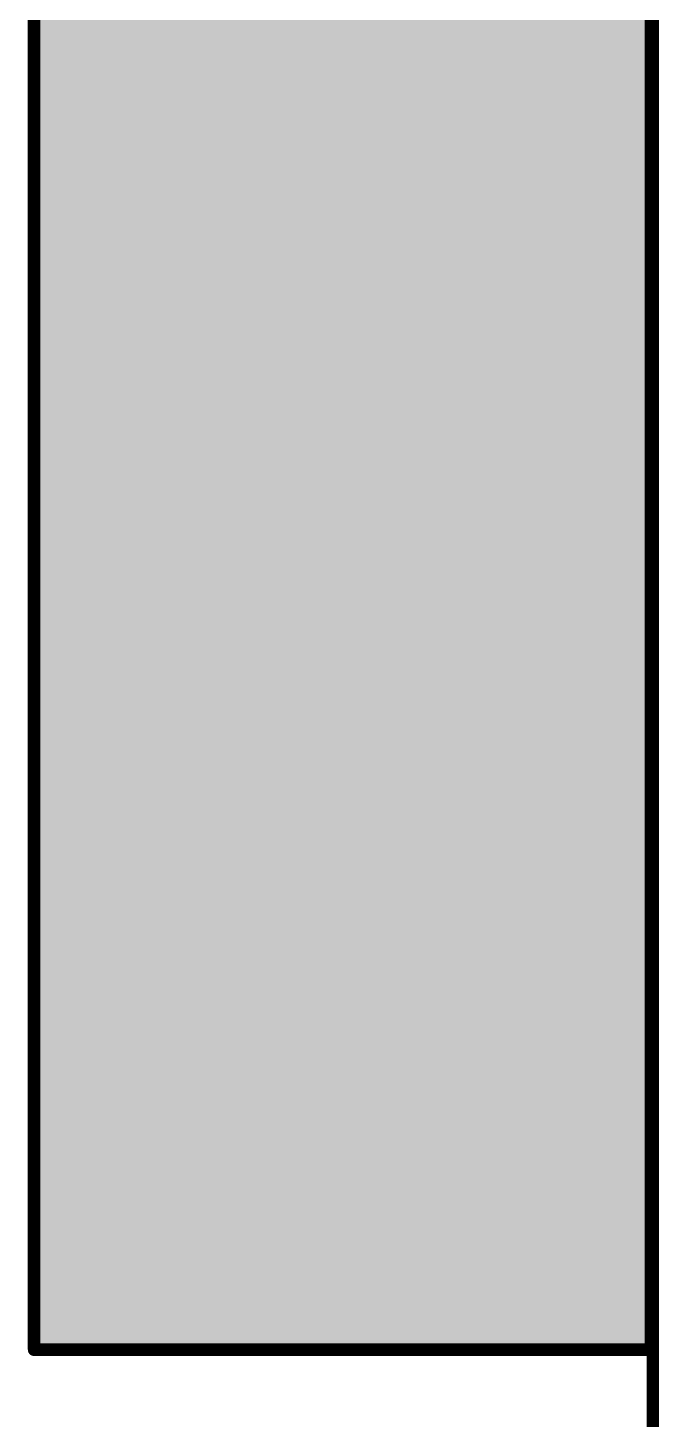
# Model space of a CAD drawing. Header units: inches. Extents: x -3 to 195, y 0 to 199.
# Drawn here: x -0.003 to 0.246, y 2.174 to 2.723 of the extents above; entities that cross this region are included whole.
import ezdxf

# ---------------------------------------------------------------- set-up
doc = ezdxf.new("R2010")
doc.units = ezdxf.units.IN
doc.header["$MEASUREMENT"] = 0
for name, color, linetype in [('Board Outline', 216, 'Continuous'), ('Keep-Out Layer', 6, 'Continuous'), ('Top Overlay', 2, 'Continuous')]:
    doc.layers.add(name, color=color, linetype=linetype)

# ---------------------------------------------------------------- blocks, each defined once
blk = doc.blocks.new('41_SMD_M______14')
at = {"layer": 'Keep-Out Layer'}
blk.add_hatch(color=6, dxfattribs=at).paths.add_polyline_path([(-0.35604, 0.405), (0.35596, 0.405), (0.35596, 0.645), (-0.35604, 0.645)])
at = {"layer": 'Top Overlay'}
for points in [[(-0.30196, 0.605), (-0.20496, 0.605), (-0.20496, 0.626), (-0.30196, 0.626)], [(-0.30196, 0.462), (-0.27396, 0.462), (-0.27396, 0.626), (-0.30196, 0.626)], [(-0.20496, 0.626), (-0.23296, 0.626), (-0.23296, 0.462), (-0.20496, 0.462)], [(-0.20796, 0.605), (-0.10796, 0.605), (-0.10796, 0.626), (-0.20796, 0.626)], [(-0.10796, 0.526), (-0.10796, 0.626), (-0.12896, 0.626), (-0.12896, 0.526)], [(-0.04996, 0.605), (0.05004, 0.605), (0.05004, 0.626), (-0.04996, 0.626)], [(-0.02896, 0.526), (-0.02896, 0.626), (-0.04996, 0.626), (-0.04996, 0.526)], [(0.02904, 0.626), (0.02904, 0.526), (0.05004, 0.526), (0.05004, 0.626)], [(0.10804, 0.605), (0.20804, 0.605), (0.20804, 0.626), (0.10804, 0.626)], [(0.12904, 0.526), (0.12904, 0.626), (0.10804, 0.626), (0.10804, 0.526)], [(-0.12896, 0.526), (-0.02896, 0.526), (-0.02896, 0.547), (-0.12896, 0.547)], [(0.02904, 0.526), (0.12904, 0.526), (0.12904, 0.547), (0.02904, 0.547)]]:
    blk.add_hatch(color=2, dxfattribs=at).paths.add_polyline_path(points)
at = {"layer": 'Top Overlay', "const_width": 0.005}
for points in [[(-0.35809, 0.64701), (-0.35809, 0.40331)], [(0.35791, 0.64701), (-0.35809, 0.64701)], [(0.35771, 0.40331), (-0.35809, 0.40331)]]:
    blk.add_lwpolyline(points, dxfattribs=at)
at = {"layer": 'Top Overlay', "const_width": 0.0025}
for points in [[(-0.35934, 0.64701, 1), (-0.35684, 0.64701, 1)], [(-0.35934, 0.64701, 1), (-0.35684, 0.64701, 1)], [(-0.35934, 0.40331, 1), (-0.35684, 0.40331, 1)], [(-0.35934, 0.40331, 1), (-0.35684, 0.40331, 1)]]:
    blk.add_lwpolyline(points, format="xyb", close=True, dxfattribs=at)

msp = doc.modelspace()

# ---------------------------------------------------------------- linework, layer by layer
at = {"layer": 'Board Outline', "const_width": 0.005}
msp.add_lwpolyline([(0.24339, 3.30825), (0.24339, 1.80966)], dxfattribs=at)

# ---------------------------------------------------------------- block references
at = {"rotation": 90}
msp.add_blockref('41_SMD_M______14', (0.64602, 2.55915), dxfattribs=at)

doc.saveas('drawing.dxf')
